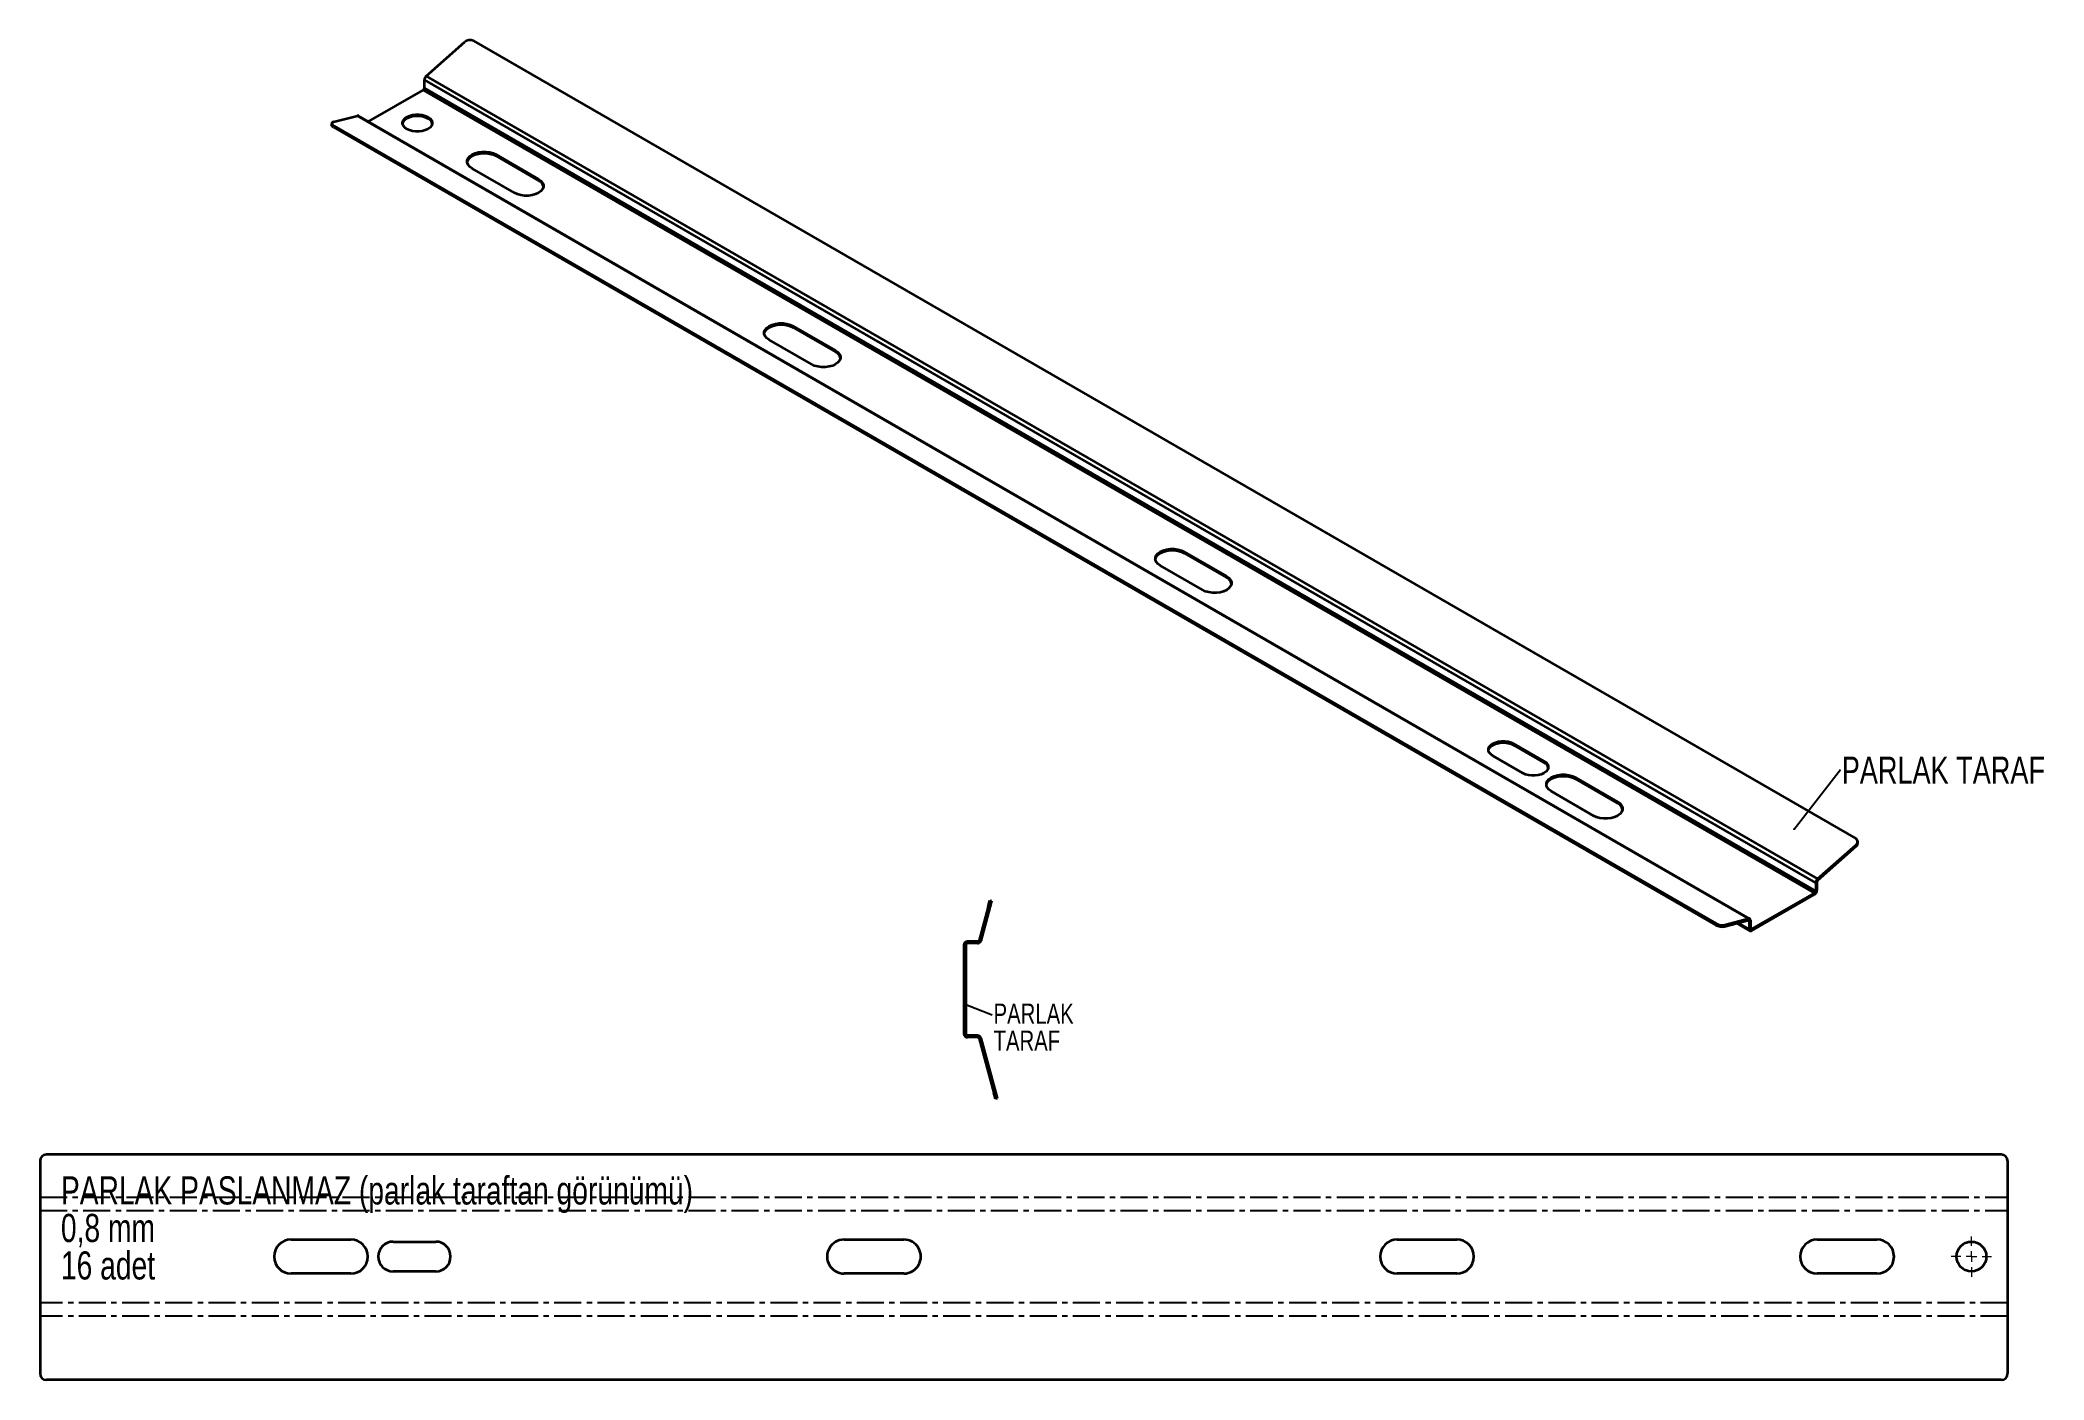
# Model space of a CAD drawing. Header units: millimetres. Extents: x -342 to 600, y 31 to 661.
import ezdxf

# ---------------------------------------------------------------- set-up
doc = ezdxf.new("R2010")
doc.units = ezdxf.units.MM
doc.linetypes.add('CENTERX2', pattern=[20.32, 12.7, -2.54, 2.54, -2.54])
doc.styles.add('SLDTEXTSTYLE0', font='TXT', dxfattribs={"width": 0.75})
doc.dimstyles.new('SLDDIMSTYLE0', dxfattribs={"dimtxt": 0.18, "dimasz": 1, "dimexe": 0, "dimexo": 0.0625, "dimgap": 0, "dimtad": 0, "dimtih": 1, "dimtoh": 1, "dimdec": 0, "dimrnd": 1e-09, "dimzin": 0, "dimdsep": 46, "dimtxsty": 'Standard', "dimblk1": 'DOT', "dimblk2": 'DOT', "dimsah": 1, "dimcen": 0.09, "dimadec": 0, "dimazin": 0, "dimtfac": 1, "dimtdec": 0, "dimtofl": 0, "dimtmove": 0, "dimatfit": 3, "dimldrblk": 'DOT', "dimfxl": 1, "dimfrac": 2, "dimtolj": 1, "dimtzin": 0, "dimarcsym": 0})
doc.dimstyles.new('SLDDIMSTYLE1', dxfattribs={"dimtxt": 0.18, "dimasz": 3, "dimexe": 0, "dimexo": 0.0625, "dimgap": 0, "dimtad": 0, "dimtih": 1, "dimtoh": 1, "dimdec": 0, "dimrnd": 1e-09, "dimzin": 0, "dimdsep": 46, "dimtxsty": 'Standard', "dimsah": 1, "dimcen": 0.09, "dimadec": 0, "dimazin": 0, "dimtfac": 3, "dimtdec": 0, "dimtofl": 0, "dimtmove": 0, "dimatfit": 3, "dimfxl": 1, "dimfrac": 2, "dimtolj": 1, "dimtzin": 0, "dimarcsym": 0})

# ---------------------------------------------------------------- blocks, each defined once
blk = doc.blocks.new('SW_NOTE_0')
at = {"color": 0, "linetype": 'Continuous', "lineweight": 0, "attachment_point": 1, "style": 'SLDTEXTSTYLE0'}
for s, insert, char_height in [('PARLAK PASLANMAZ (parlak taraftan görünümü)', (0, 17.05), 13.2292), ('0,8 mm', (0, -0.59), 13.229), ('16 adet', (0, -18.22), 13.229)]:
    blk.add_mtext(s, dxfattribs=dict(at, insert=insert, char_height=char_height))
blk = doc.blocks.new('SW_NOTE_0_1')
at = {"color": 0, "linetype": 'Continuous', "lineweight": 0, "insert": (0.61, 6.06), "char_height": 12.7, "attachment_point": 1, "style": 'SLDTEXTSTYLE0'}
blk.add_mtext('PARLAK TARAF', dxfattribs=at)
blk = doc.blocks.new('_Dot')
at = {"color": 0, "linetype": 'ByBlock', "lineweight": -2}
blk.add_line((-0.5, 0), (-1, 0), dxfattribs=at)
at = {"color": 0, "linetype": 'ByBlock', "const_width": 0.5}
blk.add_lwpolyline([(-0.25, 0, 1), (0.25, 0, 1)], format="xyb", close=True, dxfattribs=at)
blk = doc.blocks.new('SW_NOTE_0_2')
at = {"color": 0, "linetype": 'Continuous', "lineweight": 0, "char_height": 9.525, "attachment_point": 1, "style": 'SLDTEXTSTYLE0'}
for s, insert in [('PARLAK', (0.62, 5.24)), ('TARAF', (0.62, -7.46))]:
    blk.add_mtext(s, dxfattribs=dict(at, insert=insert))
blk = doc.blocks.new('SW_CENTERMARKSYMBOL_0')
at = {"color": 0, "linetype": 'Continuous', "lineweight": 18}
for p, q in [((0, 5), (0, 9.5)), ((-5, 0), (-9.5, 0)), ((0, 0), (-2.5, 0)), ((0, 0), (0, 2.5)), ((0, 0), (0, -2.5)), ((0, 0), (2.5, 0)), ((5, 0), (9.5, 0)), ((0, -5), (0, -9.5))]:
    blk.add_line(p, q, dxfattribs=at)

msp = doc.modelspace()

# ---------------------------------------------------------------- linework, layer by layer
at = {"color": 7, "linetype": 'Continuous', "lineweight": 35}
for p, q in [((-160.7, 644.47), (-142.68, 660.43)), ((-138.51, 661.02), (511.33, 285.88)), ((-161.55, 638.81), (-161.54, 642.72)), ((492.53, 265.14), (-161.54, 642.72)), ((-160.7, 644.47), (493.37, 266.88)), ((-187.81, 623.04), (-162.12, 637.83)), ((-162.12, 637.83), (491.96, 260.25)), ((-161.55, 638.81), (492.52, 261.23)), ((-205.08, 622.24), (-205.22, 621.52)), ((-204.26, 622.86), (-193.07, 625.83)), ((461, 248.25), (-193.07, 625.83)), ((461.51, 248.2), (-192.56, 625.79)), ((-204.19, 621.09), (-204.33, 620.37)), ((-204.33, 620.37), (445.5, 245.23)), ((-204.19, 621.09), (445.65, 245.95)), ((-127.82, 607.52), (-107.95, 596.05)), ((-127.82, 607.52), (-127.82, 606.87)), ((-127.82, 606.87), (-107.95, 595.39)), ((-119.26, 589.53), (-139.13, 601)), ((-107.95, 596.05), (-107.95, 595.39)), ((20.39, 508.91), (0.52, 520.38)), ((11.83, 526.9), (31.7, 515.43)), ((11.83, 526.9), (11.83, 526.24)), ((11.83, 526.24), (31.7, 514.77)), ((31.7, 515.43), (31.7, 514.77)), ((195.68, 420.77), (215.55, 409.29)), ((195.68, 420.77), (195.68, 420.11)), ((195.68, 420.11), (215.55, 408.64)), ((204.24, 402.78), (184.37, 414.25)), ((215.55, 409.29), (215.55, 408.64)), ((350.61, 330.51), (364.75, 322.35)), ((350.61, 330.51), (350.61, 329.86)), ((350.61, 329.86), (364.75, 321.69)), ((354.85, 316.65), (340.71, 324.81)), ((364.75, 322.35), (364.75, 321.69)), ((379.53, 314.63), (399.4, 303.16)), ((379.53, 314.63), (379.53, 313.98)), ((379.53, 313.98), (399.4, 302.51)), ((388.08, 296.65), (368.21, 308.12)), ((399.4, 303.16), (399.4, 302.51)), ((493.37, 266.88), (511.4, 282.84)), ((511.54, 282.29), (511.4, 282.84)), ((512.32, 284.29), (512.18, 284.83)), ((493.51, 266.33), (511.54, 282.29)), ((492.53, 265.14), (492.52, 261.23)), ((492.53, 265.14), (493.09, 265.46)), ((493.09, 265.46), (493.09, 261.55)), ((493.51, 266.33), (493.37, 266.88)), ((103.49, 253.86), (104.26, 256.76)), ((104.26, 256.76), (105.03, 256.55)), ((105.03, 256.55), (104.26, 253.65)), ((462.4, 243.23), (491.96, 260.25)), ((462.4, 242.57), (491.96, 259.59)), ((491.96, 260.25), (491.96, 259.59)), ((492.52, 261.23), (493.09, 261.55)), ((103.49, 253.86), (99.24, 238.03)), ((104.26, 253.65), (100.02, 237.82)), ((104.26, 253.65), (103.49, 253.86)), ((445.5, 245.23), (445.65, 245.95)), ((449.67, 244.55), (460.86, 247.53)), ((449.82, 245.27), (449.67, 244.55)), ((449.82, 245.27), (461, 248.25)), ((455.4, 246.08), (461.6, 242.5)), ((461.27, 243.23), (456.04, 246.25)), ((460.68, 247.48), (461.28, 247.14)), ((460.86, 247.53), (461, 248.25)), ((461.28, 247.14), (461.27, 243.23)), ((461.84, 247.47), (461.28, 247.14)), ((461.84, 247.47), (461.84, 243.56)), ((92.89, 235.84), (92.09, 235.84)), ((92.09, 235.84), (92.09, 194.04)), ((92.89, 235.84), (92.89, 194.04)), ((93.69, 236.64), (93.69, 237.44)), ((98.47, 237.44), (93.69, 237.44)), ((98.47, 236.64), (93.69, 236.64)), ((98.47, 236.64), (98.47, 237.44)), ((99.24, 238.03), (100.02, 237.82)), ((461.84, 243.56), (461.27, 243.23)), ((462.4, 243.23), (461.84, 243.55)), ((462.4, 243.23), (462.4, 242.57)), ((92.89, 194.04), (92.09, 194.04)), ((93.69, 193.24), (93.69, 192.44)), ((98.47, 193.24), (93.69, 193.24)), ((98.47, 192.44), (93.69, 192.44)), ((98.47, 193.24), (98.47, 192.44)), ((99.24, 191.85), (100.02, 192.05)), ((99.24, 191.85), (106.07, 166.36)), ((100.02, 192.05), (106.85, 166.57)), ((106.07, 166.36), (106.85, 166.57)), ((106.85, 163.46), (106.07, 166.36)), ((106.85, 166.57), (107.62, 163.67)), ((107.62, 163.67), (106.85, 163.46)), ((-342.27, 134.32), (-342.27, 34.31)), ((579.73, 137.32), (-339.27, 137.32)), ((582.73, 134.32), (582.73, 34.31)), ((-224.27, 97.32), (-196.17, 97.32)), ((-176.27, 96.32), (-156.27, 96.32)), ((35.73, 97.32), (63.83, 97.32)), ((295.73, 97.32), (323.83, 97.32)), ((493.23, 97.32), (521.33, 97.32)), ((-196.17, 81.32), (-224.27, 81.32)), ((-156.27, 82.32), (-176.27, 82.32)), ((63.83, 81.32), (35.73, 81.32)), ((323.83, 81.32), (295.73, 81.32)), ((521.33, 81.32), (493.23, 81.32)), ((579.73, 31.31), (-339.27, 31.31))]:
    msp.add_line(p, q, dxfattribs=at)
at = {"color": 7, "linetype": 'CENTERX2'}
for p, q in [((-342.27, 117.27), (582.73, 117.27)), ((-342.27, 111.02), (582.73, 111.02)), ((582.73, 67.62), (-342.27, 67.62)), ((582.73, 61.36), (-342.27, 61.36))]:
    msp.add_line(p, q, dxfattribs=at)
at = {"color": 7, "linetype": 'Continuous', "lineweight": 35, "flags": 128}
for points in [[(-204.26, 622.86), (-204.62, 622.73), (-204.88, 622.55), (-205.04, 622.35), (-205.09, 622.11), (-205.02, 621.86), (-204.84, 621.6), (-204.56, 621.34), (-204.19, 621.09)], [(-171.85, 622.07), (-171.83, 622.19), (-171.48, 623.07), (-170.8, 623.88), (-169.82, 624.59), (-168.6, 625.15), (-167.19, 625.54), (-165.66, 625.74), (-164.09, 625.74), (-162.56, 625.54), (-161.15, 625.15), (-159.92, 624.58)], [(-159.92, 625.24), (-158.95, 624.53), (-158.27, 623.71), (-157.92, 622.83), (-157.92, 621.93), (-158.27, 621.05), (-158.95, 620.23), (-159.92, 619.53), (-161.15, 618.97), (-162.56, 618.57), (-164.09, 618.38), (-165.66, 618.38), (-167.19, 618.58), (-168.6, 618.97), (-169.82, 619.54), (-170.8, 620.24), (-171.48, 621.06), (-171.83, 621.94), (-171.83, 622.84), (-171.48, 623.72), (-170.8, 624.54), (-169.82, 625.24), (-168.6, 625.81), (-167.19, 626.2), (-165.66, 626.4), (-164.09, 626.4), (-162.56, 626.19), (-161.15, 625.8), (-159.92, 625.24)], [(-204.33, 620.37), (-204.71, 620.62), (-204.99, 620.88), (-205.17, 621.14), (-205.23, 621.4), (-205.22, 621.52)], [(-141.46, 603.94), (-141.43, 604.13), (-141.03, 605.14), (-140.25, 606.07), (-139.14, 606.87), (-137.73, 607.52), (-136.12, 607.96), (-134.37, 608.19), (-132.58, 608.19), (-130.84, 607.96), (-129.22, 607.51), (-127.82, 606.87)], [(-139.13, 601), (-140.25, 601.81), (-141.03, 602.74), (-141.43, 603.75), (-141.43, 604.78), (-141.03, 605.79), (-140.25, 606.72), (-139.13, 607.53), (-137.73, 608.17), (-136.12, 608.62), (-134.37, 608.85), (-132.58, 608.84), (-130.84, 608.61), (-129.22, 608.16), (-127.82, 607.52)], [(-107.95, 596.05), (-106.83, 595.24), (-106.06, 594.31), (-105.66, 593.3), (-105.66, 592.27), (-106.06, 591.26), (-106.83, 590.33), (-107.95, 589.53), (-109.35, 588.88), (-110.97, 588.44), (-112.71, 588.21), (-114.5, 588.21), (-116.25, 588.44), (-117.86, 588.89), (-119.26, 589.53)], [(-1.8, 523.32), (-1.77, 523.51), (-1.38, 524.52), (-0.6, 525.45), (0.52, 526.25), (1.92, 526.9), (3.53, 527.34), (5.28, 527.57), (7.07, 527.57), (8.82, 527.34), (10.43, 526.89), (11.83, 526.24)], [(0.52, 520.38), (-0.6, 521.19), (-1.38, 522.12), (-1.77, 523.13), (-1.77, 524.16), (-1.38, 525.17), (-0.6, 526.1), (0.52, 526.91), (1.92, 527.55), (3.53, 528), (5.28, 528.23), (7.07, 528.22), (8.82, 527.99), (10.43, 527.54), (11.83, 526.9)], [(31.7, 515.43), (32.82, 514.62), (33.6, 513.69), (34, 512.68), (34, 511.65), (33.6, 510.64), (32.82, 509.71), (31.7, 508.91), (30.3, 508.26), (28.69, 507.82), (26.94, 507.59), (25.15, 507.59), (23.4, 507.82), (21.79, 508.27), (20.39, 508.91)], [(182.04, 417.19), (182.07, 417.38), (182.47, 418.38), (183.25, 419.31), (184.37, 420.12), (185.77, 420.76), (187.38, 421.21), (189.13, 421.44), (190.92, 421.44), (192.67, 421.21), (194.28, 420.76), (195.68, 420.11)], [(184.37, 414.25), (183.25, 415.06), (182.47, 415.99), (182.07, 417), (182.07, 418.03), (182.47, 419.04), (183.25, 419.97), (184.37, 420.77), (185.77, 421.42), (187.38, 421.86), (189.13, 422.09), (190.92, 422.09), (192.67, 421.86), (194.28, 421.41), (195.68, 420.77)], [(215.55, 409.29), (216.67, 408.49), (217.44, 407.56), (217.84, 406.55), (217.84, 405.52), (217.44, 404.51), (216.67, 403.58), (215.55, 402.77), (214.15, 402.13), (212.54, 401.68), (210.79, 401.45), (209, 401.46), (207.25, 401.69), (205.64, 402.14), (204.24, 402.78)], [(338.68, 327.34), (338.7, 327.47), (339.05, 328.35), (339.73, 329.16), (340.71, 329.87), (341.93, 330.43), (343.35, 330.82), (344.87, 331.02), (346.44, 331.02), (347.97, 330.82), (349.38, 330.42), (350.61, 329.86)], [(340.71, 324.81), (339.73, 325.52), (339.05, 326.33), (338.7, 327.22), (338.7, 328.12), (339.05, 329), (339.73, 329.81), (340.71, 330.52), (341.93, 331.08), (343.35, 331.47), (344.87, 331.67), (346.44, 331.67), (347.97, 331.47), (349.38, 331.08), (350.61, 330.51)], [(364.75, 322.35), (365.73, 321.64), (366.41, 320.83), (366.76, 319.95), (366.76, 319.04), (366.41, 318.16), (365.73, 317.35), (364.75, 316.64), (363.52, 316.08), (362.11, 315.69), (360.58, 315.49), (359.02, 315.49), (357.49, 315.69), (356.08, 316.08), (354.85, 316.65)], [(365.89, 311.06), (365.92, 311.24), (366.32, 312.25), (367.1, 313.18), (368.21, 313.99), (369.61, 314.63), (371.23, 315.08), (372.98, 315.31), (374.77, 315.3), (376.51, 315.07), (378.13, 314.62), (379.53, 313.98)], [(368.21, 308.12), (367.1, 308.93), (366.32, 309.86), (365.92, 310.86), (365.92, 311.9), (366.32, 312.9), (367.1, 313.83), (368.21, 314.64), (369.62, 315.28), (371.23, 315.73), (372.98, 315.96), (374.77, 315.96), (376.51, 315.73), (378.13, 315.28), (379.53, 314.63)], [(399.4, 303.16), (400.52, 302.35), (401.29, 301.42), (401.69, 300.42), (401.69, 299.38), (401.29, 298.38), (400.52, 297.45), (399.4, 296.64), (398, 296), (396.38, 295.55), (394.64, 295.32), (392.85, 295.32), (391.1, 295.55), (389.49, 296), (388.08, 296.65)], [(461.28, 247.14), (461.27, 247.24), (461.25, 247.33), (461.21, 247.41), (461.16, 247.47), (461.1, 247.51), (461.02, 247.54), (460.94, 247.54), (460.86, 247.53)], [(461.84, 247.47), (461.83, 247.67), (461.78, 247.85), (461.71, 248.01), (461.61, 248.13), (461.48, 248.21), (461.34, 248.26), (461.18, 248.27), (461, 248.25)]]:
    msp.add_lwpolyline(points, dxfattribs=at)
at = {"color": 7, "linetype": 'Continuous', "lineweight": 35}
msp.add_circle((565.73, 89.32), 7, dxfattribs=at)
for centre, radius, start, end in [((-140.15, 657.57), 3.81, 64.52937, 131.56236), ((-159.04, 642.59), 2.51, 131.59005, 177.01656), ((-162.78, 638.87), 1.23, 302.56236, 357.35148), ((-192.87, 625.22), 0.644, 61.62163, 108.05244), ((-161.39, 621.33), 3.57, 11.64806, 65.74923), ((-109.61, 591.69), 4.06, 10.81484, 65.83543), ((30.04, 511.07), 4.06, 10.81484, 65.83543), ((213.89, 404.94), 4.06, 10.81497, 65.83588), ((363.28, 318.44), 3.57, 11.64806, 65.74923), ((397.74, 298.81), 4.06, 10.81485, 65.83542), ((510.43, 284.34), 1.78, 302.81643, 59.88187), ((510.3, 283.92), 2.05, 307.21648, 10.22479), ((495.03, 265.01), 2.51, 131.59005, 177.01656), ((494.35, 265.4), 1.25, 131.59005, 177.01656), ((490.63, 261.66), 2.46, 302.56236, 357.35148), ((491.3, 261.28), 1.23, 302.56236, 357.35148), ((448.53, 250.68), 6.24, 240.95153, 280.54413), ((448.67, 251.4), 6.24, 240.95153, 280.54413), ((93.69, 235.84), 1.6, 90, 180), ((93.69, 235.84), 0.8, 90, 180), ((98.47, 238.24), 0.8, 270, 345), ((98.47, 238.24), 1.6, 270, 345), ((461.96, 243.12), 0.699, 170.65688, 309.07391), ((462.18, 243.5), 0.349, 170.65688, 309.07391), ((93.69, 194.04), 1.6, 180, 270), ((93.69, 194.04), 0.8, 180, 270), ((98.47, 191.64), 1.6, 15, 90), ((98.47, 191.64), 0.8, 15, 90), ((-339.27, 134.32), 3, 90, 180), ((579.73, 134.32), 3, 0, 90), ((-224.27, 89.32), 8, 90.0004, 270), ((-196.17, 89.32), 8, 270, 89.99965), ((-176.27, 89.32), 7, 90, 270), ((-156.27, 89.32), 7, 270, 90), ((35.73, 89.32), 8, 89.99997, 270.00045), ((63.83, 89.32), 8, 269.99967, 90), ((295.73, 89.32), 8, 90, 270), ((323.83, 89.32), 8, 270, 90), ((493.23, 89.32), 8, 90, 270), ((521.33, 89.32), 8, 270, 90), ((-339.27, 34.31), 3, 180, 270), ((579.73, 34.31), 3, 270, 360)]:
    msp.add_arc(centre, radius, start, end, dxfattribs=at)

# ---------------------------------------------------------------- block references
at = {"color": 7, "linetype": 'Continuous', "lineweight": 0}
for name, p in [('SW_NOTE_0_1', (504.16, 318.38)), ('SW_NOTE_0_2', (105.38, 203.06)), ('SW_NOTE_0', (-332.47, 109.99))]:
    msp.add_blockref(name, p, dxfattribs=at)
at = {"color": 7, "linetype": 'Continuous', "lineweight": 18}
msp.add_blockref('SW_CENTERMARKSYMBOL_0', (565.73, 89.32), dxfattribs=at)

# ---------------------------------------------------------------- leaders
at = {"color": 7, "linetype": 'Continuous', "lineweight": 0}
for points, dimstyle in [([(482.38, 290.34), (504.16, 318.38)], 'SLDDIMSTYLE0'), ([(92.89, 207.82), (105.38, 203.06)], 'SLDDIMSTYLE1')]:
    msp.add_leader(points, dimstyle=dimstyle, dxfattribs=at)

doc.saveas('drawing.dxf')
